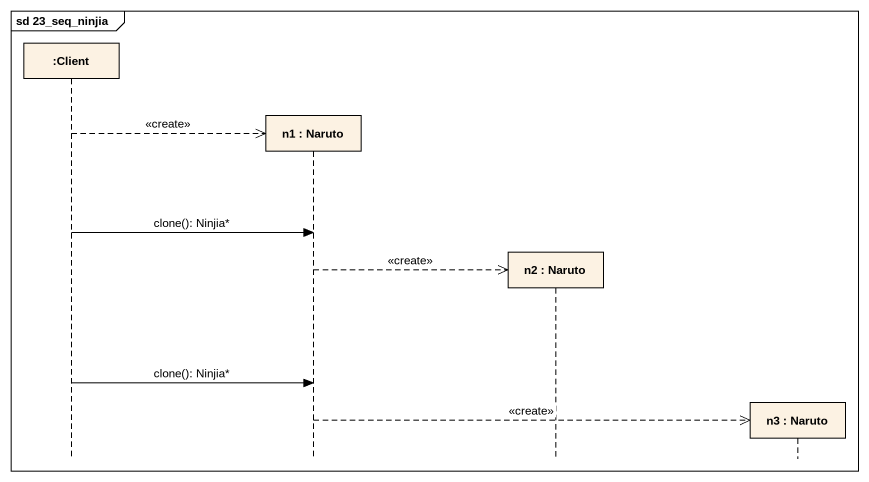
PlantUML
@startuml
mainframe sd 23_seq_ninjia
hide footbox
participant ":Client" as Client
participant "n1 : Naruto" as n1
participant "n2 : Naruto" as n2
participant "n3 : Naruto" as n3

Client -->> n1 ** : <<create>>
Client -> n1 : clone(): Ninjia*
n1 -->> n2 ** : <<create>>
Client -> n1 : clone(): Ninjia*
n1 -->> n3 ** : <<create>>
@enduml
